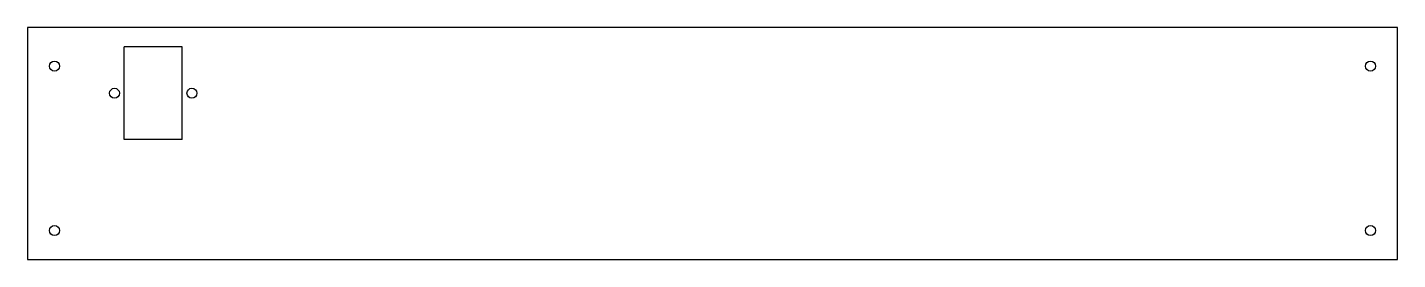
# Model space of a CAD drawing. Header units: millimetres. Extents: x 0 to 708, y -120 to 0.
import ezdxf

# ---------------------------------------------------------------- set-up
doc = ezdxf.new("R2010")
doc.units = ezdxf.units.MM

msp = doc.modelspace()

# ---------------------------------------------------------------- linework, layer by layer
at = {"color": 7, "linetype": 'Continuous', "lineweight": 25}
for p, q in [((0, 0), (0, -120)), ((708, 0), (0, 0)), ((708, -120), (708, 0)), ((80, -10), (50, -10)), ((50, -58), (50, -10)), ((80, -58), (80, -10)), ((80, -58), (50, -58)), ((0, -120), (708, -120))]:
    msp.add_line(p, q, dxfattribs=at)
for centre, radius in [((14, -20), 2.6), ((694, -20), 2.6), ((45, -34), 2.55), ((85, -34), 2.55), ((14, -105), 2.6), ((694, -105), 2.6)]:
    msp.add_circle(centre, radius, dxfattribs=at)

doc.saveas('drawing.dxf')
